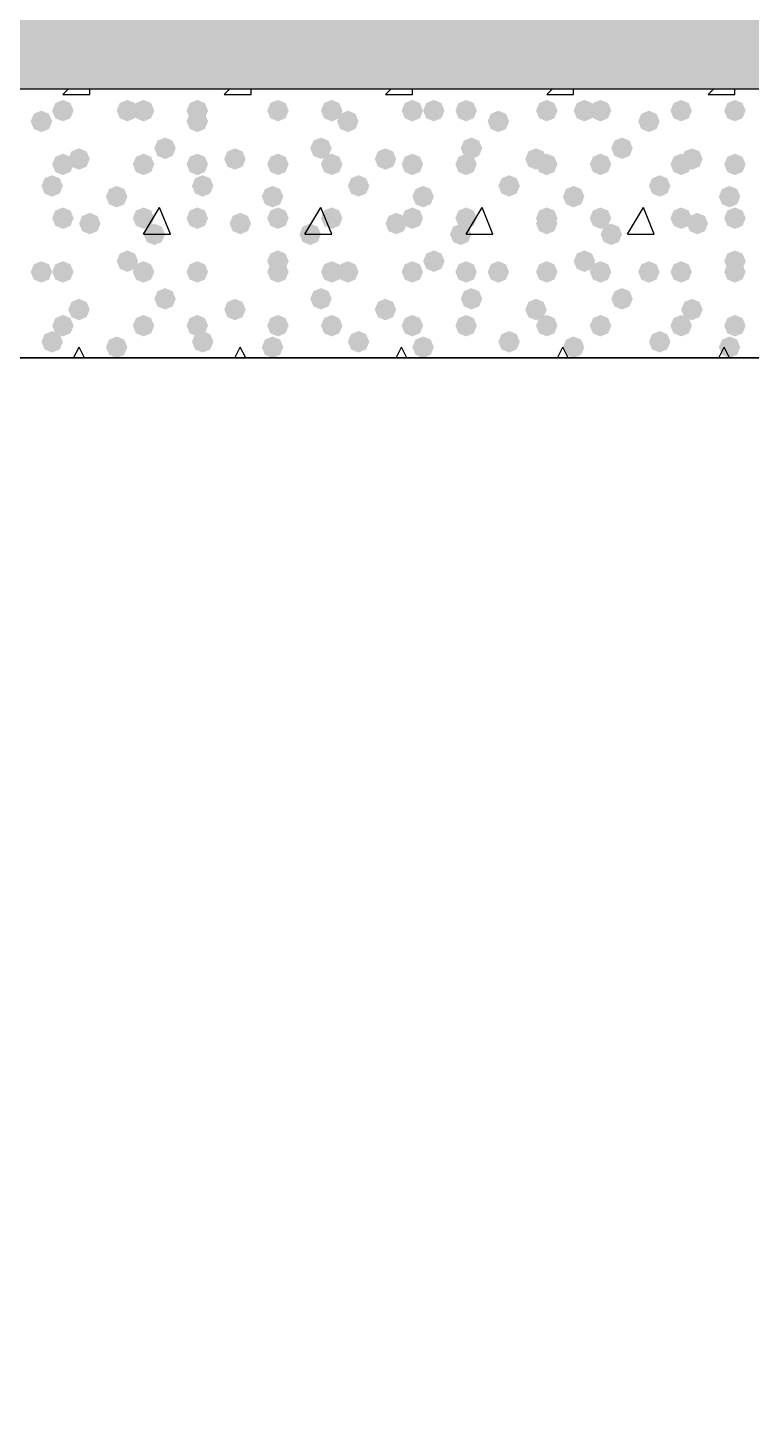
# Model space of a CAD drawing. Header units: millimetres. Extents: x 0 to 420, y 0 to 297.
# Drawn here: x 200.94 to 206.63, y 196.24 to 207.24 of the extents above; entities that cross this region are included whole.
import ezdxf

# ---------------------------------------------------------------- set-up
doc = ezdxf.new("R2010")
doc.units = ezdxf.units.MM
doc.layers.get('0').update_dxf_attribs({"linetype": 'CONTINUOUS'})

msp = doc.modelspace()

# ---------------------------------------------------------------- hatches: boundary and pattern name
at = {"true_color": 0x000008}
h = msp.add_hatch(color=0, dxfattribs=at)
h.paths.add_polyline_path([(379.518333, 225.806), (33.401, 225.806), (379.518333, 206.756)], flags=0)
h.paths.add_polyline_path([(33.401, 225.806), (379.518333, 206.756), (33.401, 206.756)], flags=0)
for points in [[(201.295, 206.586667), (201.270129, 206.526871), (201.210333, 206.502), (201.150538, 206.526871), (201.125667, 206.586667), (201.150537, 206.646462), (201.210333, 206.671333), (201.270129, 206.646463)], [(201.803, 206.586667), (201.778129, 206.526871), (201.718333, 206.502), (201.658537, 206.526871), (201.633667, 206.586667), (201.658537, 206.646462), (201.718333, 206.671333), (201.778129, 206.646463)], [(201.93, 206.586667), (201.905129, 206.526871), (201.845333, 206.502), (201.785538, 206.526871), (201.760667, 206.586667), (201.785537, 206.646462), (201.845333, 206.671333), (201.905129, 206.646463)], [(202.353333, 206.586667), (202.328463, 206.526871), (202.268667, 206.502), (202.208871, 206.526871), (202.184, 206.586667), (202.208871, 206.646462), (202.268667, 206.671333), (202.328462, 206.646463)], [(202.988333, 206.586667), (202.963462, 206.526871), (202.903667, 206.502), (202.843871, 206.526871), (202.819, 206.586667), (202.843871, 206.646462), (202.903667, 206.671333), (202.963462, 206.646463)], [(202.988333, 206.586667), (202.963462, 206.526871), (202.903667, 206.502), (202.843871, 206.526871), (202.819, 206.586667), (202.843871, 206.646462), (202.903667, 206.671333), (202.963462, 206.646463)], [(203.411667, 206.586667), (203.386796, 206.526871), (203.327, 206.502), (203.267204, 206.526871), (203.242333, 206.586667), (203.267204, 206.646462), (203.327, 206.671333), (203.386796, 206.646463)], [(204.046667, 206.586667), (204.021796, 206.526871), (203.962, 206.502), (203.902204, 206.526871), (203.877333, 206.586667), (203.902204, 206.646462), (203.962, 206.671333), (204.021796, 206.646463)], [(204.216, 206.586667), (204.191129, 206.526871), (204.131333, 206.502), (204.071538, 206.526871), (204.046667, 206.586667), (204.071537, 206.646462), (204.131333, 206.671333), (204.191129, 206.646463)], [(204.47, 206.586667), (204.445129, 206.526871), (204.385333, 206.502), (204.325538, 206.526871), (204.300667, 206.586667), (204.325537, 206.646462), (204.385333, 206.671333), (204.445129, 206.646463)], [(205.105, 206.586667), (205.080129, 206.526871), (205.020333, 206.502), (204.960538, 206.526871), (204.935667, 206.586667), (204.960537, 206.646462), (205.020333, 206.671333), (205.080129, 206.646463)], [(205.401333, 206.586667), (205.376462, 206.526871), (205.316667, 206.502), (205.256871, 206.526871), (205.232, 206.586667), (205.256871, 206.646462), (205.316667, 206.671333), (205.376462, 206.646463)], [(205.528333, 206.586667), (205.503463, 206.526871), (205.443667, 206.502), (205.383871, 206.526871), (205.359, 206.586667), (205.383871, 206.646462), (205.443667, 206.671333), (205.503462, 206.646463)], [(206.163333, 206.586667), (206.138463, 206.526871), (206.078667, 206.502), (206.018871, 206.526871), (205.994, 206.586667), (206.018871, 206.646462), (206.078667, 206.671333), (206.138462, 206.646463)], [(206.586667, 206.586667), (206.561796, 206.526871), (206.502, 206.502), (206.442204, 206.526871), (206.417333, 206.586667), (206.442204, 206.646462), (206.502, 206.671333), (206.561796, 206.646463)], [(206.586667, 206.586667), (206.561796, 206.526871), (206.502, 206.502), (206.442204, 206.526871), (206.417333, 206.586667), (206.442204, 206.646462), (206.502, 206.671333), (206.561796, 206.646463)], [(201.125667, 206.502), (201.100796, 206.442204), (201.041, 206.417333), (200.981204, 206.442204), (200.956333, 206.502), (200.981204, 206.561796), (201.041, 206.586667), (201.100796, 206.561796)], [(202.353333, 206.502), (202.328463, 206.442204), (202.268667, 206.417333), (202.208871, 206.442204), (202.184, 206.502), (202.208871, 206.561796), (202.268667, 206.586667), (202.328462, 206.561796)], [(203.538667, 206.502), (203.513796, 206.442204), (203.454, 206.417333), (203.394204, 206.442204), (203.369333, 206.502), (203.394204, 206.561796), (203.454, 206.586667), (203.513796, 206.561796)], [(204.724, 206.502), (204.699129, 206.442204), (204.639333, 206.417333), (204.579538, 206.442204), (204.554667, 206.502), (204.579537, 206.561796), (204.639333, 206.586667), (204.699129, 206.561796)], [(205.909333, 206.502), (205.884462, 206.442204), (205.824667, 206.417333), (205.764871, 206.442204), (205.74, 206.502), (205.764871, 206.561796), (205.824667, 206.586667), (205.884462, 206.561796)], [(201.422, 206.205667), (201.397129, 206.145871), (201.337333, 206.121), (201.277537, 206.145871), (201.252667, 206.205667), (201.277537, 206.265462), (201.337333, 206.290333), (201.397129, 206.265463)], [(202.099333, 206.290333), (202.074462, 206.230537), (202.014667, 206.205667), (201.954871, 206.230537), (201.93, 206.290333), (201.954871, 206.350129), (202.014667, 206.375), (202.074462, 206.350129)], [(202.649667, 206.205667), (202.624796, 206.145871), (202.565, 206.121), (202.505204, 206.145871), (202.480333, 206.205667), (202.505204, 206.265462), (202.565, 206.290333), (202.624796, 206.265463)], [(203.327, 206.290333), (203.302129, 206.230537), (203.242333, 206.205667), (203.182538, 206.230537), (203.157667, 206.290333), (203.182537, 206.350129), (203.242333, 206.375), (203.302129, 206.350129)], [(203.835, 206.205667), (203.810129, 206.145871), (203.750333, 206.121), (203.690538, 206.145871), (203.665667, 206.205667), (203.690537, 206.265462), (203.750333, 206.290333), (203.810129, 206.265463)], [(204.512333, 206.290333), (204.487462, 206.230537), (204.427667, 206.205667), (204.367871, 206.230537), (204.343, 206.290333), (204.367871, 206.350129), (204.427667, 206.375), (204.487462, 206.350129)], [(205.020333, 206.205667), (204.995462, 206.145871), (204.935667, 206.121), (204.875871, 206.145871), (204.851, 206.205667), (204.875871, 206.265462), (204.935667, 206.290333), (204.995462, 206.265463)], [(205.697667, 206.290333), (205.672796, 206.230537), (205.613, 206.205667), (205.553204, 206.230537), (205.528333, 206.290333), (205.553204, 206.350129), (205.613, 206.375), (205.672796, 206.350129)], [(206.248, 206.205667), (206.223129, 206.145871), (206.163333, 206.121), (206.103538, 206.145871), (206.078667, 206.205667), (206.103537, 206.265462), (206.163333, 206.290333), (206.223129, 206.265463)], [(201.295, 206.163333), (201.270129, 206.103537), (201.210333, 206.078667), (201.150538, 206.103537), (201.125667, 206.163333), (201.150537, 206.223129), (201.210333, 206.248), (201.270129, 206.223129)], [(201.93, 206.163333), (201.905129, 206.103537), (201.845333, 206.078667), (201.785538, 206.103537), (201.760667, 206.163333), (201.785537, 206.223129), (201.845333, 206.248), (201.905129, 206.223129)], [(202.353333, 206.163333), (202.328463, 206.103537), (202.268667, 206.078667), (202.208871, 206.103537), (202.184, 206.163333), (202.208871, 206.223129), (202.268667, 206.248), (202.328462, 206.223129)], [(202.988333, 206.163333), (202.963462, 206.103537), (202.903667, 206.078667), (202.843871, 206.103537), (202.819, 206.163333), (202.843871, 206.223129), (202.903667, 206.248), (202.963462, 206.223129)], [(203.411667, 206.163333), (203.386796, 206.103537), (203.327, 206.078667), (203.267204, 206.103537), (203.242333, 206.163333), (203.267204, 206.223129), (203.327, 206.248), (203.386796, 206.223129)], [(204.046667, 206.163333), (204.021796, 206.103537), (203.962, 206.078667), (203.902204, 206.103537), (203.877333, 206.163333), (203.902204, 206.223129), (203.962, 206.248), (204.021796, 206.223129)], [(204.47, 206.163333), (204.445129, 206.103537), (204.385333, 206.078667), (204.325538, 206.103537), (204.300667, 206.163333), (204.325537, 206.223129), (204.385333, 206.248), (204.445129, 206.223129)], [(205.105, 206.163333), (205.080129, 206.103537), (205.020333, 206.078667), (204.960538, 206.103537), (204.935667, 206.163333), (204.960537, 206.223129), (205.020333, 206.248), (205.080129, 206.223129)], [(205.528333, 206.163333), (205.503463, 206.103537), (205.443667, 206.078667), (205.383871, 206.103537), (205.359, 206.163333), (205.383871, 206.223129), (205.443667, 206.248), (205.503462, 206.223129)], [(206.163333, 206.163333), (206.138463, 206.103537), (206.078667, 206.078667), (206.018871, 206.103537), (205.994, 206.163333), (206.018871, 206.223129), (206.078667, 206.248), (206.138462, 206.223129)], [(206.586667, 206.163333), (206.561796, 206.103537), (206.502, 206.078667), (206.442204, 206.103537), (206.417333, 206.163333), (206.442204, 206.223129), (206.502, 206.248), (206.561796, 206.223129)], [(201.210333, 205.994), (201.185462, 205.934204), (201.125667, 205.909333), (201.065871, 205.934204), (201.041, 205.994), (201.065871, 206.053796), (201.125667, 206.078667), (201.185462, 206.053796)], [(202.395667, 205.994), (202.370796, 205.934204), (202.311, 205.909333), (202.251204, 205.934204), (202.226333, 205.994), (202.251204, 206.053796), (202.311, 206.078667), (202.370796, 206.053796)], [(203.623333, 205.994), (203.598462, 205.934204), (203.538667, 205.909333), (203.478871, 205.934204), (203.454, 205.994), (203.478871, 206.053796), (203.538667, 206.078667), (203.598462, 206.053796)], [(204.808667, 205.994), (204.783796, 205.934204), (204.724, 205.909333), (204.664204, 205.934204), (204.639333, 205.994), (204.664204, 206.053796), (204.724, 206.078667), (204.783796, 206.053796)], [(205.994, 205.994), (205.969129, 205.934204), (205.909333, 205.909333), (205.849538, 205.934204), (205.824667, 205.994), (205.849537, 206.053796), (205.909333, 206.078667), (205.969129, 206.053796)], [(201.718333, 205.909333), (201.693463, 205.849538), (201.633667, 205.824667), (201.573871, 205.849538), (201.549, 205.909333), (201.573871, 205.969129), (201.633667, 205.994), (201.693462, 205.969129)], [(202.946, 205.909333), (202.921129, 205.849538), (202.861333, 205.824667), (202.801538, 205.849538), (202.776667, 205.909333), (202.801537, 205.969129), (202.861333, 205.994), (202.921129, 205.969129)], [(204.131333, 205.909333), (204.106462, 205.849538), (204.046667, 205.824667), (203.986871, 205.849538), (203.962, 205.909333), (203.986871, 205.969129), (204.046667, 205.994), (204.106462, 205.969129)], [(205.316667, 205.909333), (205.291796, 205.849538), (205.232, 205.824667), (205.172204, 205.849538), (205.147333, 205.909333), (205.172204, 205.969129), (205.232, 205.994), (205.291796, 205.969129)], [(206.544333, 205.909333), (206.519463, 205.849538), (206.459667, 205.824667), (206.399871, 205.849538), (206.375, 205.909333), (206.399871, 205.969129), (206.459667, 205.994), (206.519462, 205.969129)], [(201.295, 205.74), (201.270129, 205.680204), (201.210333, 205.655333), (201.150538, 205.680204), (201.125667, 205.74), (201.150537, 205.799796), (201.210333, 205.824667), (201.270129, 205.799796)], [(201.506667, 205.697667), (201.481796, 205.637871), (201.422, 205.613), (201.362204, 205.637871), (201.337333, 205.697667), (201.362204, 205.757462), (201.422, 205.782333), (201.481796, 205.757463)], [(201.93, 205.74), (201.905129, 205.680204), (201.845333, 205.655333), (201.785538, 205.680204), (201.760667, 205.74), (201.785537, 205.799796), (201.845333, 205.824667), (201.905129, 205.799796)], [(202.353333, 205.74), (202.328463, 205.680204), (202.268667, 205.655333), (202.208871, 205.680204), (202.184, 205.74), (202.208871, 205.799796), (202.268667, 205.824667), (202.328462, 205.799796)], [(202.692, 205.697667), (202.667129, 205.637871), (202.607333, 205.613), (202.547537, 205.637871), (202.522667, 205.697667), (202.547537, 205.757462), (202.607333, 205.782333), (202.667129, 205.757463)], [(202.988333, 205.74), (202.963462, 205.680204), (202.903667, 205.655333), (202.843871, 205.680204), (202.819, 205.74), (202.843871, 205.799796), (202.903667, 205.824667), (202.963462, 205.799796)], [(203.411667, 205.74), (203.386796, 205.680204), (203.327, 205.655333), (203.267204, 205.680204), (203.242333, 205.74), (203.267204, 205.799796), (203.327, 205.824667), (203.386796, 205.799796)], [(203.919667, 205.697667), (203.894796, 205.637871), (203.835, 205.613), (203.775204, 205.637871), (203.750333, 205.697667), (203.775204, 205.757462), (203.835, 205.782333), (203.894796, 205.757463)], [(204.046667, 205.74), (204.021796, 205.680204), (203.962, 205.655333), (203.902204, 205.680204), (203.877333, 205.74), (203.902204, 205.799796), (203.962, 205.824667), (204.021796, 205.799796)], [(204.47, 205.74), (204.445129, 205.680204), (204.385333, 205.655333), (204.325538, 205.680204), (204.300667, 205.74), (204.325537, 205.799796), (204.385333, 205.824667), (204.445129, 205.799796)], [(205.105, 205.74), (205.080129, 205.680204), (205.020333, 205.655333), (204.960538, 205.680204), (204.935667, 205.74), (204.960537, 205.799796), (205.020333, 205.824667), (205.080129, 205.799796)], [(205.105, 205.697667), (205.080129, 205.637871), (205.020333, 205.613), (204.960538, 205.637871), (204.935667, 205.697667), (204.960537, 205.757462), (205.020333, 205.782333), (205.080129, 205.757463)], [(205.528333, 205.74), (205.503463, 205.680204), (205.443667, 205.655333), (205.383871, 205.680204), (205.359, 205.74), (205.383871, 205.799796), (205.443667, 205.824667), (205.503462, 205.799796)], [(206.163333, 205.74), (206.138463, 205.680204), (206.078667, 205.655333), (206.018871, 205.680204), (205.994, 205.74), (206.018871, 205.799796), (206.078667, 205.824667), (206.138462, 205.799796)], [(206.290333, 205.697667), (206.265462, 205.637871), (206.205667, 205.613), (206.145871, 205.637871), (206.121, 205.697667), (206.145871, 205.757462), (206.205667, 205.782333), (206.265462, 205.757463)], [(206.586667, 205.74), (206.561796, 205.680204), (206.502, 205.655333), (206.442204, 205.680204), (206.417333, 205.74), (206.442204, 205.799796), (206.502, 205.824667), (206.561796, 205.799796)], [(202.014667, 205.613), (201.989796, 205.553204), (201.93, 205.528333), (201.870204, 205.553204), (201.845333, 205.613), (201.870204, 205.672796), (201.93, 205.697667), (201.989796, 205.672796)], [(203.242333, 205.613), (203.217462, 205.553204), (203.157667, 205.528333), (203.097871, 205.553204), (203.073, 205.613), (203.097871, 205.672796), (203.157667, 205.697667), (203.217462, 205.672796)], [(204.427667, 205.613), (204.402796, 205.553204), (204.343, 205.528333), (204.283204, 205.553204), (204.258333, 205.613), (204.283204, 205.672796), (204.343, 205.697667), (204.402796, 205.672796)], [(205.613, 205.613), (205.588129, 205.553204), (205.528333, 205.528333), (205.468538, 205.553204), (205.443667, 205.613), (205.468537, 205.672796), (205.528333, 205.697667), (205.588129, 205.672796)], [(201.803, 205.401333), (201.778129, 205.341537), (201.718333, 205.316667), (201.658537, 205.341537), (201.633667, 205.401333), (201.658537, 205.461129), (201.718333, 205.486), (201.778129, 205.461129)], [(202.988333, 205.401333), (202.963462, 205.341537), (202.903667, 205.316667), (202.843871, 205.341537), (202.819, 205.401333), (202.843871, 205.461129), (202.903667, 205.486), (202.963462, 205.461129)], [(204.216, 205.401333), (204.191129, 205.341537), (204.131333, 205.316667), (204.071538, 205.341537), (204.046667, 205.401333), (204.071537, 205.461129), (204.131333, 205.486), (204.191129, 205.461129)], [(205.401333, 205.401333), (205.376462, 205.341537), (205.316667, 205.316667), (205.256871, 205.341537), (205.232, 205.401333), (205.256871, 205.461129), (205.316667, 205.486), (205.376462, 205.461129)], [(206.586667, 205.401333), (206.561796, 205.341537), (206.502, 205.316667), (206.442204, 205.341537), (206.417333, 205.401333), (206.442204, 205.461129), (206.502, 205.486), (206.561796, 205.461129)], [(201.125667, 205.316667), (201.100796, 205.256871), (201.041, 205.232), (200.981204, 205.256871), (200.956333, 205.316667), (200.981204, 205.376462), (201.041, 205.401333), (201.100796, 205.376463)], [(201.295, 205.316667), (201.270129, 205.256871), (201.210333, 205.232), (201.150538, 205.256871), (201.125667, 205.316667), (201.150537, 205.376462), (201.210333, 205.401333), (201.270129, 205.376463)], [(201.93, 205.316667), (201.905129, 205.256871), (201.845333, 205.232), (201.785538, 205.256871), (201.760667, 205.316667), (201.785537, 205.376462), (201.845333, 205.401333), (201.905129, 205.376463)], [(202.353333, 205.316667), (202.328463, 205.256871), (202.268667, 205.232), (202.208871, 205.256871), (202.184, 205.316667), (202.208871, 205.376462), (202.268667, 205.401333), (202.328462, 205.376463)], [(202.353333, 205.316667), (202.328463, 205.256871), (202.268667, 205.232), (202.208871, 205.256871), (202.184, 205.316667), (202.208871, 205.376462), (202.268667, 205.401333), (202.328462, 205.376463)], [(202.988333, 205.316667), (202.963462, 205.256871), (202.903667, 205.232), (202.843871, 205.256871), (202.819, 205.316667), (202.843871, 205.376462), (202.903667, 205.401333), (202.963462, 205.376463)], [(203.411667, 205.316667), (203.386796, 205.256871), (203.327, 205.232), (203.267204, 205.256871), (203.242333, 205.316667), (203.267204, 205.376462), (203.327, 205.401333), (203.386796, 205.376463)], [(203.538667, 205.316667), (203.513796, 205.256871), (203.454, 205.232), (203.394204, 205.256871), (203.369333, 205.316667), (203.394204, 205.376462), (203.454, 205.401333), (203.513796, 205.376463)], [(204.046667, 205.316667), (204.021796, 205.256871), (203.962, 205.232), (203.902204, 205.256871), (203.877333, 205.316667), (203.902204, 205.376462), (203.962, 205.401333), (204.021796, 205.376463)], [(204.47, 205.316667), (204.445129, 205.256871), (204.385333, 205.232), (204.325538, 205.256871), (204.300667, 205.316667), (204.325537, 205.376462), (204.385333, 205.401333), (204.445129, 205.376463)], [(204.724, 205.316667), (204.699129, 205.256871), (204.639333, 205.232), (204.579538, 205.256871), (204.554667, 205.316667), (204.579537, 205.376462), (204.639333, 205.401333), (204.699129, 205.376463)], [(205.105, 205.316667), (205.080129, 205.256871), (205.020333, 205.232), (204.960538, 205.256871), (204.935667, 205.316667), (204.960537, 205.376462), (205.020333, 205.401333), (205.080129, 205.376463)], [(205.528333, 205.316667), (205.503463, 205.256871), (205.443667, 205.232), (205.383871, 205.256871), (205.359, 205.316667), (205.383871, 205.376462), (205.443667, 205.401333), (205.503462, 205.376463)], [(205.909333, 205.316667), (205.884462, 205.256871), (205.824667, 205.232), (205.764871, 205.256871), (205.74, 205.316667), (205.764871, 205.376462), (205.824667, 205.401333), (205.884462, 205.376463)], [(206.163333, 205.316667), (206.138463, 205.256871), (206.078667, 205.232), (206.018871, 205.256871), (205.994, 205.316667), (206.018871, 205.376462), (206.078667, 205.401333), (206.138462, 205.376463)], [(206.586667, 205.316667), (206.561796, 205.256871), (206.502, 205.232), (206.442204, 205.256871), (206.417333, 205.316667), (206.442204, 205.376462), (206.502, 205.401333), (206.561796, 205.376463)], [(202.099333, 205.105), (202.074462, 205.045204), (202.014667, 205.020333), (201.954871, 205.045204), (201.93, 205.105), (201.954871, 205.164796), (202.014667, 205.189667), (202.074462, 205.164796)], [(203.327, 205.105), (203.302129, 205.045204), (203.242333, 205.020333), (203.182538, 205.045204), (203.157667, 205.105), (203.182537, 205.164796), (203.242333, 205.189667), (203.302129, 205.164796)], [(204.512333, 205.105), (204.487462, 205.045204), (204.427667, 205.020333), (204.367871, 205.045204), (204.343, 205.105), (204.367871, 205.164796), (204.427667, 205.189667), (204.487462, 205.164796)], [(205.697667, 205.105), (205.672796, 205.045204), (205.613, 205.020333), (205.553204, 205.045204), (205.528333, 205.105), (205.553204, 205.164796), (205.613, 205.189667), (205.672796, 205.164796)], [(201.422, 205.020333), (201.397129, 204.960537), (201.337333, 204.935667), (201.277537, 204.960537), (201.252667, 205.020333), (201.277537, 205.080129), (201.337333, 205.105), (201.397129, 205.080129)], [(202.649667, 205.020333), (202.624796, 204.960537), (202.565, 204.935667), (202.505204, 204.960537), (202.480333, 205.020333), (202.505204, 205.080129), (202.565, 205.105), (202.624796, 205.080129)], [(203.835, 205.020333), (203.810129, 204.960537), (203.750333, 204.935667), (203.690538, 204.960537), (203.665667, 205.020333), (203.690537, 205.080129), (203.750333, 205.105), (203.810129, 205.080129)], [(205.020333, 205.020333), (204.995462, 204.960537), (204.935667, 204.935667), (204.875871, 204.960537), (204.851, 205.020333), (204.875871, 205.080129), (204.935667, 205.105), (204.995462, 205.080129)], [(206.248, 205.020333), (206.223129, 204.960537), (206.163333, 204.935667), (206.103538, 204.960537), (206.078667, 205.020333), (206.103537, 205.080129), (206.163333, 205.105), (206.223129, 205.080129)], [(201.295, 204.893333), (201.270129, 204.833537), (201.210333, 204.808667), (201.150538, 204.833537), (201.125667, 204.893333), (201.150537, 204.953129), (201.210333, 204.978), (201.270129, 204.953129)], [(201.93, 204.893333), (201.905129, 204.833537), (201.845333, 204.808667), (201.785538, 204.833537), (201.760667, 204.893333), (201.785537, 204.953129), (201.845333, 204.978), (201.905129, 204.953129)], [(202.353333, 204.893333), (202.328463, 204.833537), (202.268667, 204.808667), (202.208871, 204.833537), (202.184, 204.893333), (202.208871, 204.953129), (202.268667, 204.978), (202.328462, 204.953129)], [(202.988333, 204.893333), (202.963462, 204.833537), (202.903667, 204.808667), (202.843871, 204.833537), (202.819, 204.893333), (202.843871, 204.953129), (202.903667, 204.978), (202.963462, 204.953129)], [(203.411667, 204.893333), (203.386796, 204.833537), (203.327, 204.808667), (203.267204, 204.833537), (203.242333, 204.893333), (203.267204, 204.953129), (203.327, 204.978), (203.386796, 204.953129)], [(204.046667, 204.893333), (204.021796, 204.833537), (203.962, 204.808667), (203.902204, 204.833537), (203.877333, 204.893333), (203.902204, 204.953129), (203.962, 204.978), (204.021796, 204.953129)], [(204.47, 204.893333), (204.445129, 204.833537), (204.385333, 204.808667), (204.325538, 204.833537), (204.300667, 204.893333), (204.325537, 204.953129), (204.385333, 204.978), (204.445129, 204.953129)], [(205.105, 204.893333), (205.080129, 204.833537), (205.020333, 204.808667), (204.960538, 204.833537), (204.935667, 204.893333), (204.960537, 204.953129), (205.020333, 204.978), (205.080129, 204.953129)], [(205.528333, 204.893333), (205.503463, 204.833537), (205.443667, 204.808667), (205.383871, 204.833537), (205.359, 204.893333), (205.383871, 204.953129), (205.443667, 204.978), (205.503462, 204.953129)], [(206.163333, 204.893333), (206.138463, 204.833537), (206.078667, 204.808667), (206.018871, 204.833537), (205.994, 204.893333), (206.018871, 204.953129), (206.078667, 204.978), (206.138462, 204.953129)], [(206.586667, 204.893333), (206.561796, 204.833537), (206.502, 204.808667), (206.442204, 204.833537), (206.417333, 204.893333), (206.442204, 204.953129), (206.502, 204.978), (206.561796, 204.953129)], [(201.210333, 204.766333), (201.185462, 204.706537), (201.125667, 204.681667), (201.065871, 204.706537), (201.041, 204.766333), (201.065871, 204.826129), (201.125667, 204.851), (201.185462, 204.826129)], [(201.718333, 204.724), (201.693463, 204.664204), (201.633667, 204.639333), (201.573871, 204.664204), (201.549, 204.724), (201.573871, 204.783796), (201.633667, 204.808667), (201.693462, 204.783796)], [(202.395667, 204.766333), (202.370796, 204.706537), (202.311, 204.681667), (202.251204, 204.706537), (202.226333, 204.766333), (202.251204, 204.826129), (202.311, 204.851), (202.370796, 204.826129)], [(202.946, 204.724), (202.921129, 204.664204), (202.861333, 204.639333), (202.801538, 204.664204), (202.776667, 204.724), (202.801537, 204.783796), (202.861333, 204.808667), (202.921129, 204.783796)], [(203.623333, 204.766333), (203.598462, 204.706537), (203.538667, 204.681667), (203.478871, 204.706537), (203.454, 204.766333), (203.478871, 204.826129), (203.538667, 204.851), (203.598462, 204.826129)], [(204.131333, 204.724), (204.106462, 204.664204), (204.046667, 204.639333), (203.986871, 204.664204), (203.962, 204.724), (203.986871, 204.783796), (204.046667, 204.808667), (204.106462, 204.783796)], [(204.808667, 204.766333), (204.783796, 204.706537), (204.724, 204.681667), (204.664204, 204.706537), (204.639333, 204.766333), (204.664204, 204.826129), (204.724, 204.851), (204.783796, 204.826129)], [(205.316667, 204.724), (205.291796, 204.664204), (205.232, 204.639333), (205.172204, 204.664204), (205.147333, 204.724), (205.172204, 204.783796), (205.232, 204.808667), (205.291796, 204.783796)], [(205.994, 204.766333), (205.969129, 204.706537), (205.909333, 204.681667), (205.849538, 204.706537), (205.824667, 204.766333), (205.849537, 204.826129), (205.909333, 204.851), (205.969129, 204.826129)], [(206.544333, 204.724), (206.519463, 204.664204), (206.459667, 204.639333), (206.399871, 204.664204), (206.375, 204.724), (206.399871, 204.783796), (206.459667, 204.808667), (206.519462, 204.783796)]]:
    msp.add_hatch(color=0, dxfattribs=at).paths.add_polyline_path(points, flags=0)

# ---------------------------------------------------------------- linework, layer by layer
at = {"color": 0, "true_color": 0x000008}
msp.add_lwpolyline([(33.401, 225.806), (379.518333, 206.756), (33.401, 206.756)], close=True, dxfattribs=at)
at = {"color": 0, "true_color": 0x000007}
msp.add_lwpolyline([(32.342667, 185.547), (32.342667, 162.263667), (380.576667, 162.263667), (380.576667, 185.547), (218.101333, 185.547), (218.101333, 206.756), (194.775667, 206.756), (194.775667, 185.547)], close=True, dxfattribs=at)
msp.add_lwpolyline([(32.342667, 185.547), (32.342667, 162.263667), (380.576667, 162.263667), (380.576667, 185.547), (218.101333, 185.547), (218.101333, 206.756), (194.775667, 206.756), (194.775667, 185.547)], close=True, dxfattribs=at)
for points in [[(215.984667, 206.756), (196.892333, 206.756)], [(196.892333, 204.639333), (215.984667, 204.639333)]]:
    msp.add_lwpolyline(points, dxfattribs=at)
at = {"color": 0, "true_color": 0x000008}
for points in [[(201.210333, 206.713667), (201.252667, 206.756)], [(201.422, 206.713667), (201.422, 206.756)], [(202.480333, 206.713667), (202.522667, 206.756)], [(202.692, 206.713667), (202.692, 206.756)], [(203.750333, 206.713667), (203.792667, 206.756)], [(203.962, 206.713667), (203.962, 206.756)], [(205.020333, 206.713667), (205.062667, 206.756)], [(205.232, 206.713667), (205.232, 206.756)], [(206.290333, 206.713667), (206.332667, 206.756)], [(206.502, 206.713667), (206.502, 206.756)], [(201.210333, 206.713667), (201.422, 206.713667)], [(202.480333, 206.713667), (202.692, 206.713667)], [(203.750333, 206.713667), (203.962, 206.713667)], [(205.020333, 206.713667), (205.232, 206.713667)], [(206.290333, 206.713667), (206.502, 206.713667)], [(201.845333, 205.613), (201.972333, 205.824667)], [(202.057, 205.613), (201.972333, 205.824667)], [(203.115333, 205.613), (203.242333, 205.824667)], [(203.327, 205.613), (203.242333, 205.824667)], [(204.385333, 205.613), (204.512333, 205.824667)], [(204.597, 205.613), (204.512333, 205.824667)], [(205.655333, 205.613), (205.782333, 205.824667)], [(205.867, 205.613), (205.782333, 205.824667)], [(201.845333, 205.613), (202.057, 205.613)], [(203.115333, 205.613), (203.327, 205.613)], [(204.385333, 205.613), (204.597, 205.613)], [(205.655333, 205.613), (205.867, 205.613)], [(201.295, 204.639333), (201.337333, 204.724)], [(201.379667, 204.639333), (201.337333, 204.724)], [(202.565, 204.639333), (202.607333, 204.724)], [(202.649667, 204.639333), (202.607333, 204.724)], [(203.835, 204.639333), (203.877333, 204.724)], [(203.919667, 204.639333), (203.877333, 204.724)], [(205.105, 204.639333), (205.147333, 204.724)], [(205.189667, 204.639333), (205.147333, 204.724)], [(206.375, 204.639333), (206.417333, 204.724)], [(206.459667, 204.639333), (206.417333, 204.724)]]:
    msp.add_lwpolyline(points, dxfattribs=at)
at = {"color": 0, "true_color": 0x0000fd}
msp.add_lwpolyline([(34.459333, 164.380333), (378.46, 164.380333), (378.46, 183.430333), (215.984667, 183.430333), (215.984667, 204.639333), (196.934667, 204.639333), (196.934667, 183.430333), (34.459333, 183.430333)], close=True, dxfattribs=at)

doc.saveas('drawing.dxf')
